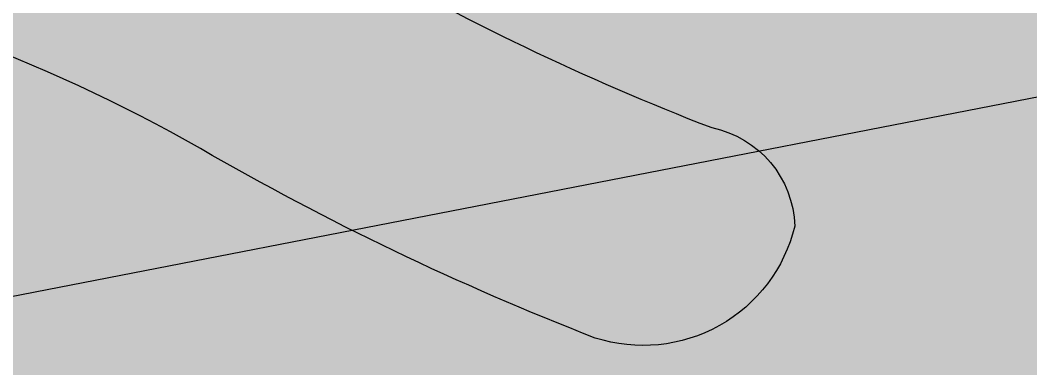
# Model space of a CAD drawing. Header units: millimetres. Extents: x 0 to 627661, y -95767 to 300888.
# Drawn here: x 508976.838 to 508980.735, y 26016.43 to 26017.774 of the extents above; entities that cross this region are included whole.
import ezdxf
from ezdxf.enums import TextEntityAlignment as Align

# ---------------------------------------------------------------- set-up
doc = ezdxf.new("R2018")
doc.units = ezdxf.units.MM
for name, color, linetype, lineweight in [('АР_Маркер экспликации', 239, 'Continuous', 13), ('АР_Номер помещения', 250, 'Continuous', 9), ('АР_Размеры', 175, 'Continuous', 9), ('АР_Сущ Несущая стена', 250, 'Continuous', 50)]:
    doc.layers.add(name, color=color, linetype=linetype, lineweight=lineweight)
doc.layers.add('АР_Названия помещений', color=124, linetype='Continuous', lineweight=5, plot=False)
doc.layers.add('АР_Помещения_площадь', color=19, linetype='Continuous', lineweight=9, plot=False)
doc.styles.add('ISOCPEUR', font='', dxfattribs={"height": 250})
doc.styles.get("Standard").update_dxf_attribs({"font": 'GOST.TTF'})
doc.styles.get('ISOCPEUR').set_extended_font_data('ISOCPEUR', italic=True)

# ---------------------------------------------------------------- blocks, each defined once
blk = doc.blocks.new('*U236')
at = {"color": 7, "style": 'ISOCPEUR', "width": 0.7, "flags": 1}
blk.add_attdef('КАТЕГОРИЯ', (-499.1655, -2092.1864), '', height=250, dxfattribs=at)
at = {"layer": 'АР_Номер помещения', "color": 7, "style": 'ISOCPEUR', "width": 0.7}
blk.add_attdef('НОМЕР_ПОМЕЩЕНИЯ', text='', height=300, dxfattribs=at).set_placement((-13874.5004, 6637.5515), align=Align.MIDDLE_CENTER)
at = {"layer": 'АР_Помещения_площадь', "color": 7, "lineweight": 30, "width": 0.7, "flags": 104}
blk.add_attdef('ИМЯ_ПОМЕЩЕНИЯ', text='', height=100, dxfattribs=at).set_placement((157.6277, 1217.1414), align=Align.MIDDLE_CENTER)
at = {"layer": 'АР_Помещения_площадь', "color": 7, "style": 'ISOCPEUR', "width": 0.7}
blk.add_attdef('ПЛОЩАДЬ_ПОМЕЩЕНИЯ', text='', height=200, dxfattribs=at).set_placement((-12654.5821, 407.6716), align=Align.MIDDLE_RIGHT)
blk = doc.blocks.new('*U234')
at = {"color": 7, "style": 'ISOCPEUR', "width": 0.7, "flags": 1}
blk.add_attdef('КАТЕГОРИЯ', (-499.1655, -2092.1864), '', height=250, dxfattribs=at)
at = {"layer": 'АР_Номер помещения', "color": 7, "style": 'ISOCPEUR', "width": 0.7}
blk.add_attdef('НОМЕР_ПОМЕЩЕНИЯ', text='', height=300, dxfattribs=at).set_placement((-17424.9012, 1870.773), align=Align.MIDDLE_CENTER)
at = {"layer": 'АР_Помещения_площадь', "color": 7, "lineweight": 30, "width": 0.7, "flags": 104}
blk.add_attdef('ИМЯ_ПОМЕЩЕНИЯ', text='', height=100, dxfattribs=at).set_placement((157.6277, 1217.1414), align=Align.MIDDLE_CENTER)
at = {"layer": 'АР_Помещения_площадь', "color": 7, "style": 'ISOCPEUR', "width": 0.7}
blk.add_attdef('ПЛОЩАДЬ_ПОМЕЩЕНИЯ', text='', height=200, dxfattribs=at).set_placement((-12452.8113, 399.3563), align=Align.MIDDLE_RIGHT)

msp = doc.modelspace()

# ---------------------------------------------------------------- linework, layer by layer
at = {"layer": 'АР_Размеры', "color": 5, "lineweight": 9, "ltscale": 150}
msp.add_line((511028.858, 26416.8708), (508967.6614, 26014.9216), dxfattribs=at)
msp.add_line((511028.858, 26416.8708), (508967.6614, 26014.9216), dxfattribs=at)
msp.add_line((511028.858, 26416.8708), (508967.6614, 26014.9216), dxfattribs=at)
msp.add_line((511028.858, 26416.8708), (508967.6614, 26014.9216), dxfattribs=at)
msp.add_line((511028.858, 26416.8708), (508967.6614, 26014.9216), dxfattribs=at)
msp.add_line((511028.858, 26416.8708), (508967.6614, 26014.9216), dxfattribs=at)
msp.add_line((511028.858, 26416.8708), (508967.6614, 26014.9216), dxfattribs=at)
msp.add_line((511028.858, 26416.8708), (508967.6614, 26014.9216), dxfattribs=at)
msp.add_line((511028.858, 26416.8708), (508967.6614, 26014.9216), dxfattribs=at)
msp.add_line((511028.858, 26416.8708), (508967.6614, 26014.9216), dxfattribs=at)
msp.add_line((511028.858, 26416.8708), (508967.6614, 26014.9216), dxfattribs=at)
msp.add_line((511028.858, 26416.8708), (508967.6614, 26014.9216), dxfattribs=at)
msp.add_line((511028.858, 26416.8708), (508967.6614, 26014.9216), dxfattribs=at)
msp.add_line((511028.858, 26416.8708), (508967.6614, 26014.9216), dxfattribs=at)
msp.add_line((511028.858, 26416.8708), (508967.6614, 26014.9216), dxfattribs=at)
msp.add_line((511028.858, 26416.8708), (508967.6614, 26014.9216), dxfattribs=at)
msp.add_line((511028.858, 26416.8708), (508967.6614, 26014.9216), dxfattribs=at)
msp.add_line((511028.858, 26416.8708), (508967.6614, 26014.9216), dxfattribs=at)
msp.add_line((511028.858, 26416.8708), (508967.6614, 26014.9216), dxfattribs=at)
msp.add_line((511028.858, 26416.8708), (508967.6614, 26014.9216), dxfattribs=at)
msp.add_line((511028.858, 26416.8708), (508967.6614, 26014.9216), dxfattribs=at)
msp.add_line((511028.858, 26416.8708), (508967.6614, 26014.9216), dxfattribs=at)
msp.add_line((511028.858, 26416.8708), (508967.6614, 26014.9216), dxfattribs=at)
msp.add_line((511028.858, 26416.8708), (508967.6614, 26014.9216), dxfattribs=at)
msp.add_line((511028.858, 26416.8708), (508967.6614, 26014.9216), dxfattribs=at)
msp.add_line((511028.858, 26416.8708), (508967.6614, 26014.9216), dxfattribs=at)
msp.add_line((511028.858, 26416.8708), (508967.6614, 26014.9216), dxfattribs=at)
msp.add_line((511028.858, 26416.8708), (508967.6614, 26014.9216), dxfattribs=at)
msp.add_line((511028.858, 26416.8708), (508967.6614, 26014.9216), dxfattribs=at)
msp.add_line((511028.858, 26416.8708), (508967.6614, 26014.9216), dxfattribs=at)
msp.add_line((511028.858, 26416.8708), (508967.6614, 26014.9216), dxfattribs=at)
msp.add_line((511028.858, 26416.8708), (508967.6614, 26014.9216), dxfattribs=at)
msp.add_line((511028.858, 26416.8708), (508967.6614, 26014.9216), dxfattribs=at)
msp.add_line((511028.858, 26416.8708), (508967.6614, 26014.9216), dxfattribs=at)
msp.add_line((511028.858, 26416.8708), (508967.6614, 26014.9216), dxfattribs=at)
msp.add_line((511028.858, 26416.8708), (508967.6614, 26014.9216), dxfattribs=at)
msp.add_line((511028.858, 26416.8708), (508967.6614, 26014.9216), dxfattribs=at)
msp.add_line((511028.858, 26416.8708), (508967.6614, 26014.9216), dxfattribs=at)
msp.add_line((511028.858, 26416.8708), (508967.6614, 26014.9216), dxfattribs=at)
msp.add_line((511028.858, 26416.8708), (508967.6614, 26014.9216), dxfattribs=at)
msp.add_line((511028.858, 26416.8708), (508967.6614, 26014.9216), dxfattribs=at)
msp.add_line((511028.858, 26416.8708), (508967.6614, 26014.9216), dxfattribs=at)
msp.add_line((511028.858, 26416.8708), (508967.6614, 26014.9216), dxfattribs=at)
msp.add_line((511028.858, 26416.8708), (508967.6614, 26014.9216), dxfattribs=at)
msp.add_line((511028.858, 26416.8708), (508967.6614, 26014.9216), dxfattribs=at)
msp.add_line((511028.858, 26416.8708), (508967.6614, 26014.9216), dxfattribs=at)
msp.add_line((511028.858, 26416.8708), (508967.6614, 26014.9216), dxfattribs=at)
msp.add_line((511028.858, 26416.8708), (508967.6614, 26014.9216), dxfattribs=at)
msp.add_line((511028.858, 26416.8708), (508967.6614, 26014.9216), dxfattribs=at)
msp.add_line((511028.858, 26416.8708), (508967.6614, 26014.9216), dxfattribs=at)
msp.add_line((511028.858, 26416.8708), (508967.6614, 26014.9216), dxfattribs=at)
msp.add_line((511028.858, 26416.8708), (508967.6614, 26014.9216), dxfattribs=at)
msp.add_line((511028.858, 26416.8708), (508967.6614, 26014.9216), dxfattribs=at)
msp.add_line((511028.858, 26416.8708), (508967.6614, 26014.9216), dxfattribs=at)
msp.add_line((511028.858, 26416.8708), (508967.6614, 26014.9216), dxfattribs=at)
msp.add_line((511028.858, 26416.8708), (508967.6614, 26014.9216), dxfattribs=at)
msp.add_line((511028.858, 26416.8708), (508967.6614, 26014.9216), dxfattribs=at)
msp.add_line((511028.858, 26416.8708), (508967.6614, 26014.9216), dxfattribs=at)
msp.add_line((511028.858, 26416.8708), (508967.6614, 26014.9216), dxfattribs=at)
msp.add_line((511028.858, 26416.8708), (508967.6614, 26014.9216), dxfattribs=at)
msp.add_line((511028.858, 26416.8708), (508967.6614, 26014.9216), dxfattribs=at)
msp.add_line((511028.858, 26416.8708), (508967.6614, 26014.9216), dxfattribs=at)
msp.add_line((511028.858, 26416.8708), (508967.6614, 26014.9216), dxfattribs=at)
msp.add_line((511028.858, 26416.8708), (508967.6614, 26014.9216), dxfattribs=at)
msp.add_line((511028.858, 26416.8708), (508967.6614, 26014.9216), dxfattribs=at)
msp.add_line((511028.858, 26416.8708), (508967.6614, 26014.9216), dxfattribs=at)
msp.add_line((511028.858, 26416.8708), (508967.6614, 26014.9216), dxfattribs=at)
msp.add_line((511028.858, 26416.8708), (508967.6614, 26014.9216), dxfattribs=at)
msp.add_line((511028.858, 26416.8708), (508967.6614, 26014.9216), dxfattribs=at)
msp.add_line((511028.858, 26416.8708), (508967.6614, 26014.9216), dxfattribs=at)
msp.add_line((511028.858, 26416.8708), (508967.6614, 26014.9216), dxfattribs=at)
msp.add_line((511028.858, 26416.8708), (508967.6614, 26014.9216), dxfattribs=at)
msp.add_line((511028.858, 26416.8708), (508967.6614, 26014.9216), dxfattribs=at)
msp.add_line((511028.858, 26416.8708), (508967.6614, 26014.9216), dxfattribs=at)
msp.add_line((511028.858, 26416.8708), (508967.6614, 26014.9216), dxfattribs=at)
msp.add_line((511028.858, 26416.8708), (508967.6614, 26014.9216), dxfattribs=at)
msp.add_line((511028.858, 26416.8708), (508967.6614, 26014.9216), dxfattribs=at)
msp.add_line((511028.858, 26416.8708), (508967.6614, 26014.9216), dxfattribs=at)
at = {"layer": 'АР_Размеры', "color": 5, "lineweight": 9, "ltscale": 100, "transparency": 33554687}
msp.add_lwpolyline([(508976.7203, 26026.4234, 0.710164), (508977.5158, 26026.2947, -0.228752), (508977.8166, 26026.5117), (508978.897, 26026.7032, -0.4144), (508979.109, 26026.555), (508980.3643, 26019.4721, -0.430028), (508980.1205, 26019.1014), (508979.4003, 26018.9737, -0.109814), (508979.2684, 26018.9794), (508977.0786, 26019.458, 0.800036), (508976.8027, 26018.9312, 0.079083), (508979.5074, 26017.3583, -0.348803), (508979.8278, 26016.9771, -0.436125), (508979.0578, 26016.5451, -0.038423), (508977.5337, 26017.2776, 0.086853), (508975.5582, 26017.9915, 0.346763)], format="xyb", dxfattribs=at)
msp.add_lwpolyline([(508976.7203, 26026.4234, 0.710164), (508977.5158, 26026.2947, -0.228752), (508977.8166, 26026.5117), (508978.897, 26026.7032, -0.4144), (508979.109, 26026.555), (508980.3643, 26019.4721, -0.430028), (508980.1205, 26019.1014), (508979.4003, 26018.9737, -0.109814), (508979.2684, 26018.9794), (508977.0786, 26019.458, 0.800036), (508976.8027, 26018.9312, 0.079083), (508979.5074, 26017.3583, -0.348803), (508979.8278, 26016.9771, -0.436125), (508979.0578, 26016.5451, -0.038423), (508977.5337, 26017.2776, 0.086853), (508975.5582, 26017.9915, 0.346763)], format="xyb", dxfattribs=at)
msp.add_lwpolyline([(508976.7203, 26026.4234, 0.710164), (508977.5158, 26026.2947, -0.228752), (508977.8166, 26026.5117), (508978.897, 26026.7032, -0.4144), (508979.109, 26026.555), (508980.3643, 26019.4721, -0.430028), (508980.1205, 26019.1014), (508979.4003, 26018.9737, -0.109814), (508979.2684, 26018.9794), (508977.0786, 26019.458, 0.800036), (508976.8027, 26018.9312, 0.079083), (508979.5074, 26017.3583, -0.348803), (508979.8278, 26016.9771, -0.436125), (508979.0578, 26016.5451, -0.038423), (508977.5337, 26017.2776, 0.086853), (508975.5582, 26017.9915, 0.346763)], format="xyb", dxfattribs=at)
msp.add_lwpolyline([(508976.7203, 26026.4234, 0.710164), (508977.5158, 26026.2947, -0.228752), (508977.8166, 26026.5117), (508978.897, 26026.7032, -0.4144), (508979.109, 26026.555), (508980.3643, 26019.4721, -0.430028), (508980.1205, 26019.1014), (508979.4003, 26018.9737, -0.109814), (508979.2684, 26018.9794), (508977.0786, 26019.458, 0.800036), (508976.8027, 26018.9312, 0.079083), (508979.5074, 26017.3583, -0.348803), (508979.8278, 26016.9771, -0.436125), (508979.0578, 26016.5451, -0.038423), (508977.5337, 26017.2776, 0.086853), (508975.5582, 26017.9915, 0.346763)], format="xyb", dxfattribs=at)
msp.add_lwpolyline([(508976.7203, 26026.4234, 0.710164), (508977.5158, 26026.2947, -0.228752), (508977.8166, 26026.5117), (508978.897, 26026.7032, -0.4144), (508979.109, 26026.555), (508980.3643, 26019.4721, -0.430028), (508980.1205, 26019.1014), (508979.4003, 26018.9737, -0.109814), (508979.2684, 26018.9794), (508977.0786, 26019.458, 0.800036), (508976.8027, 26018.9312, 0.079083), (508979.5074, 26017.3583, -0.348803), (508979.8278, 26016.9771, -0.436125), (508979.0578, 26016.5451, -0.038423), (508977.5337, 26017.2776, 0.086853), (508975.5582, 26017.9915, 0.346763)], format="xyb", dxfattribs=at)
msp.add_lwpolyline([(508976.7203, 26026.4234, 0.710164), (508977.5158, 26026.2947, -0.228752), (508977.8166, 26026.5117), (508978.897, 26026.7032, -0.4144), (508979.109, 26026.555), (508980.3643, 26019.4721, -0.430028), (508980.1205, 26019.1014), (508979.4003, 26018.9737, -0.109814), (508979.2684, 26018.9794), (508977.0786, 26019.458, 0.800036), (508976.8027, 26018.9312, 0.079083), (508979.5074, 26017.3583, -0.348803), (508979.8278, 26016.9771, -0.436125), (508979.0578, 26016.5451, -0.038423), (508977.5337, 26017.2776, 0.086853), (508975.5582, 26017.9915, 0.346763)], format="xyb", dxfattribs=at)
msp.add_lwpolyline([(508976.7203, 26026.4234, 0.710164), (508977.5158, 26026.2947, -0.228752), (508977.8166, 26026.5117), (508978.897, 26026.7032, -0.4144), (508979.109, 26026.555), (508980.3643, 26019.4721, -0.430028), (508980.1205, 26019.1014), (508979.4003, 26018.9737, -0.109814), (508979.2684, 26018.9794), (508977.0786, 26019.458, 0.800036), (508976.8027, 26018.9312, 0.079083), (508979.5074, 26017.3583, -0.348803), (508979.8278, 26016.9771, -0.436125), (508979.0578, 26016.5451, -0.038423), (508977.5337, 26017.2776, 0.086853), (508975.5582, 26017.9915, 0.346763)], format="xyb", dxfattribs=at)
msp.add_lwpolyline([(508976.7203, 26026.4234, 0.710164), (508977.5158, 26026.2947, -0.228752), (508977.8166, 26026.5117), (508978.897, 26026.7032, -0.4144), (508979.109, 26026.555), (508980.3643, 26019.4721, -0.430028), (508980.1205, 26019.1014), (508979.4003, 26018.9737, -0.109814), (508979.2684, 26018.9794), (508977.0786, 26019.458, 0.800036), (508976.8027, 26018.9312, 0.079083), (508979.5074, 26017.3583, -0.348803), (508979.8278, 26016.9771, -0.436125), (508979.0578, 26016.5451, -0.038423), (508977.5337, 26017.2776, 0.086853), (508975.5582, 26017.9915, 0.346763)], format="xyb", dxfattribs=at)
msp.add_lwpolyline([(508976.7203, 26026.4234, 0.710164), (508977.5158, 26026.2947, -0.228752), (508977.8166, 26026.5117), (508978.897, 26026.7032, -0.4144), (508979.109, 26026.555), (508980.3643, 26019.4721, -0.430028), (508980.1205, 26019.1014), (508979.4003, 26018.9737, -0.109814), (508979.2684, 26018.9794), (508977.0786, 26019.458, 0.800036), (508976.8027, 26018.9312, 0.079083), (508979.5074, 26017.3583, -0.348803), (508979.8278, 26016.9771, -0.436125), (508979.0578, 26016.5451, -0.038423), (508977.5337, 26017.2776, 0.086853), (508975.5582, 26017.9915, 0.346763)], format="xyb", dxfattribs=at)
msp.add_lwpolyline([(508976.7203, 26026.4234, 0.710164), (508977.5158, 26026.2947, -0.228752), (508977.8166, 26026.5117), (508978.897, 26026.7032, -0.4144), (508979.109, 26026.555), (508980.3643, 26019.4721, -0.430028), (508980.1205, 26019.1014), (508979.4003, 26018.9737, -0.109814), (508979.2684, 26018.9794), (508977.0786, 26019.458, 0.800036), (508976.8027, 26018.9312, 0.079083), (508979.5074, 26017.3583, -0.348803), (508979.8278, 26016.9771, -0.436125), (508979.0578, 26016.5451, -0.038423), (508977.5337, 26017.2776, 0.086853), (508975.5582, 26017.9915, 0.346763)], format="xyb", dxfattribs=at)
msp.add_lwpolyline([(508976.7203, 26026.4234, 0.710164), (508977.5158, 26026.2947, -0.228752), (508977.8166, 26026.5117), (508978.897, 26026.7032, -0.4144), (508979.109, 26026.555), (508980.3643, 26019.4721, -0.430028), (508980.1205, 26019.1014), (508979.4003, 26018.9737, -0.109814), (508979.2684, 26018.9794), (508977.0786, 26019.458, 0.800036), (508976.8027, 26018.9312, 0.079083), (508979.5074, 26017.3583, -0.348803), (508979.8278, 26016.9771, -0.436125), (508979.0578, 26016.5451, -0.038423), (508977.5337, 26017.2776, 0.086853), (508975.5582, 26017.9915, 0.346763)], format="xyb", dxfattribs=at)
msp.add_lwpolyline([(508976.7203, 26026.4234, 0.710164), (508977.5158, 26026.2947, -0.228752), (508977.8166, 26026.5117), (508978.897, 26026.7032, -0.4144), (508979.109, 26026.555), (508980.3643, 26019.4721, -0.430028), (508980.1205, 26019.1014), (508979.4003, 26018.9737, -0.109814), (508979.2684, 26018.9794), (508977.0786, 26019.458, 0.800036), (508976.8027, 26018.9312, 0.079083), (508979.5074, 26017.3583, -0.348803), (508979.8278, 26016.9771, -0.436125), (508979.0578, 26016.5451, -0.038423), (508977.5337, 26017.2776, 0.086853), (508975.5582, 26017.9915, 0.346763)], format="xyb", dxfattribs=at)
msp.add_lwpolyline([(508976.7203, 26026.4234, 0.710164), (508977.5158, 26026.2947, -0.228752), (508977.8166, 26026.5117), (508978.897, 26026.7032, -0.4144), (508979.109, 26026.555), (508980.3643, 26019.4721, -0.430028), (508980.1205, 26019.1014), (508979.4003, 26018.9737, -0.109814), (508979.2684, 26018.9794), (508977.0786, 26019.458, 0.800036), (508976.8027, 26018.9312, 0.079083), (508979.5074, 26017.3583, -0.348803), (508979.8278, 26016.9771, -0.436125), (508979.0578, 26016.5451, -0.038423), (508977.5337, 26017.2776, 0.086853), (508975.5582, 26017.9915, 0.346763)], format="xyb", dxfattribs=at)
msp.add_lwpolyline([(508976.7203, 26026.4234, 0.710164), (508977.5158, 26026.2947, -0.228752), (508977.8166, 26026.5117), (508978.897, 26026.7032, -0.4144), (508979.109, 26026.555), (508980.3643, 26019.4721, -0.430028), (508980.1205, 26019.1014), (508979.4003, 26018.9737, -0.109814), (508979.2684, 26018.9794), (508977.0786, 26019.458, 0.800036), (508976.8027, 26018.9312, 0.079083), (508979.5074, 26017.3583, -0.348803), (508979.8278, 26016.9771, -0.436125), (508979.0578, 26016.5451, -0.038423), (508977.5337, 26017.2776, 0.086853), (508975.5582, 26017.9915, 0.346763)], format="xyb", dxfattribs=at)
msp.add_lwpolyline([(508976.7203, 26026.4234, 0.710164), (508977.5158, 26026.2947, -0.228752), (508977.8166, 26026.5117), (508978.897, 26026.7032, -0.4144), (508979.109, 26026.555), (508980.3643, 26019.4721, -0.430028), (508980.1205, 26019.1014), (508979.4003, 26018.9737, -0.109814), (508979.2684, 26018.9794), (508977.0786, 26019.458, 0.800036), (508976.8027, 26018.9312, 0.079083), (508979.5074, 26017.3583, -0.348803), (508979.8278, 26016.9771, -0.436125), (508979.0578, 26016.5451, -0.038423), (508977.5337, 26017.2776, 0.086853), (508975.5582, 26017.9915, 0.346763)], format="xyb", dxfattribs=at)
msp.add_lwpolyline([(508976.7203, 26026.4234, 0.710164), (508977.5158, 26026.2947, -0.228752), (508977.8166, 26026.5117), (508978.897, 26026.7032, -0.4144), (508979.109, 26026.555), (508980.3643, 26019.4721, -0.430028), (508980.1205, 26019.1014), (508979.4003, 26018.9737, -0.109814), (508979.2684, 26018.9794), (508977.0786, 26019.458, 0.800036), (508976.8027, 26018.9312, 0.079083), (508979.5074, 26017.3583, -0.348803), (508979.8278, 26016.9771, -0.436125), (508979.0578, 26016.5451, -0.038423), (508977.5337, 26017.2776, 0.086853), (508975.5582, 26017.9915, 0.346763)], format="xyb", dxfattribs=at)
msp.add_lwpolyline([(508976.7203, 26026.4234, 0.710164), (508977.5158, 26026.2947, -0.228752), (508977.8166, 26026.5117), (508978.897, 26026.7032, -0.4144), (508979.109, 26026.555), (508980.3643, 26019.4721, -0.430028), (508980.1205, 26019.1014), (508979.4003, 26018.9737, -0.109814), (508979.2684, 26018.9794), (508977.0786, 26019.458, 0.800036), (508976.8027, 26018.9312, 0.079083), (508979.5074, 26017.3583, -0.348803), (508979.8278, 26016.9771, -0.436125), (508979.0578, 26016.5451, -0.038423), (508977.5337, 26017.2776, 0.086853), (508975.5582, 26017.9915, 0.346763)], format="xyb", dxfattribs=at)
msp.add_lwpolyline([(508976.7203, 26026.4234, 0.710164), (508977.5158, 26026.2947, -0.228752), (508977.8166, 26026.5117), (508978.897, 26026.7032, -0.4144), (508979.109, 26026.555), (508980.3643, 26019.4721, -0.430028), (508980.1205, 26019.1014), (508979.4003, 26018.9737, -0.109814), (508979.2684, 26018.9794), (508977.0786, 26019.458, 0.800036), (508976.8027, 26018.9312, 0.079083), (508979.5074, 26017.3583, -0.348803), (508979.8278, 26016.9771, -0.436125), (508979.0578, 26016.5451, -0.038423), (508977.5337, 26017.2776, 0.086853), (508975.5582, 26017.9915, 0.346763)], format="xyb", dxfattribs=at)
msp.add_lwpolyline([(508976.7203, 26026.4234, 0.710164), (508977.5158, 26026.2947, -0.228752), (508977.8166, 26026.5117), (508978.897, 26026.7032, -0.4144), (508979.109, 26026.555), (508980.3643, 26019.4721, -0.430028), (508980.1205, 26019.1014), (508979.4003, 26018.9737, -0.109814), (508979.2684, 26018.9794), (508977.0786, 26019.458, 0.800036), (508976.8027, 26018.9312, 0.079083), (508979.5074, 26017.3583, -0.348803), (508979.8278, 26016.9771, -0.436125), (508979.0578, 26016.5451, -0.038423), (508977.5337, 26017.2776, 0.086853), (508975.5582, 26017.9915, 0.346763)], format="xyb", dxfattribs=at)
msp.add_lwpolyline([(508976.7203, 26026.4234, 0.710164), (508977.5158, 26026.2947, -0.228752), (508977.8166, 26026.5117), (508978.897, 26026.7032, -0.4144), (508979.109, 26026.555), (508980.3643, 26019.4721, -0.430028), (508980.1205, 26019.1014), (508979.4003, 26018.9737, -0.109814), (508979.2684, 26018.9794), (508977.0786, 26019.458, 0.800036), (508976.8027, 26018.9312, 0.079083), (508979.5074, 26017.3583, -0.348803), (508979.8278, 26016.9771, -0.436125), (508979.0578, 26016.5451, -0.038423), (508977.5337, 26017.2776, 0.086853), (508975.5582, 26017.9915, 0.346763)], format="xyb", dxfattribs=at)
msp.add_lwpolyline([(508976.7203, 26026.4234, 0.710164), (508977.5158, 26026.2947, -0.228752), (508977.8166, 26026.5117), (508978.897, 26026.7032, -0.4144), (508979.109, 26026.555), (508980.3643, 26019.4721, -0.430028), (508980.1205, 26019.1014), (508979.4003, 26018.9737, -0.109814), (508979.2684, 26018.9794), (508977.0786, 26019.458, 0.800036), (508976.8027, 26018.9312, 0.079083), (508979.5074, 26017.3583, -0.348803), (508979.8278, 26016.9771, -0.436125), (508979.0578, 26016.5451, -0.038423), (508977.5337, 26017.2776, 0.086853), (508975.5582, 26017.9915, 0.346763)], format="xyb", dxfattribs=at)
msp.add_lwpolyline([(508976.7203, 26026.4234, 0.710164), (508977.5158, 26026.2947, -0.228752), (508977.8166, 26026.5117), (508978.897, 26026.7032, -0.4144), (508979.109, 26026.555), (508980.3643, 26019.4721, -0.430028), (508980.1205, 26019.1014), (508979.4003, 26018.9737, -0.109814), (508979.2684, 26018.9794), (508977.0786, 26019.458, 0.800036), (508976.8027, 26018.9312, 0.079083), (508979.5074, 26017.3583, -0.348803), (508979.8278, 26016.9771, -0.436125), (508979.0578, 26016.5451, -0.038423), (508977.5337, 26017.2776, 0.086853), (508975.5582, 26017.9915, 0.346763)], format="xyb", dxfattribs=at)
msp.add_lwpolyline([(508976.7203, 26026.4234, 0.710164), (508977.5158, 26026.2947, -0.228752), (508977.8166, 26026.5117), (508978.897, 26026.7032, -0.4144), (508979.109, 26026.555), (508980.3643, 26019.4721, -0.430028), (508980.1205, 26019.1014), (508979.4003, 26018.9737, -0.109814), (508979.2684, 26018.9794), (508977.0786, 26019.458, 0.800036), (508976.8027, 26018.9312, 0.079083), (508979.5074, 26017.3583, -0.348803), (508979.8278, 26016.9771, -0.436125), (508979.0578, 26016.5451, -0.038423), (508977.5337, 26017.2776, 0.086853), (508975.5582, 26017.9915, 0.346763)], format="xyb", dxfattribs=at)
msp.add_lwpolyline([(508976.7203, 26026.4234, 0.710164), (508977.5158, 26026.2947, -0.228752), (508977.8166, 26026.5117), (508978.897, 26026.7032, -0.4144), (508979.109, 26026.555), (508980.3643, 26019.4721, -0.430028), (508980.1205, 26019.1014), (508979.4003, 26018.9737, -0.109814), (508979.2684, 26018.9794), (508977.0786, 26019.458, 0.800036), (508976.8027, 26018.9312, 0.079083), (508979.5074, 26017.3583, -0.348803), (508979.8278, 26016.9771, -0.436125), (508979.0578, 26016.5451, -0.038423), (508977.5337, 26017.2776, 0.086853), (508975.5582, 26017.9915, 0.346763)], format="xyb", dxfattribs=at)
msp.add_lwpolyline([(508976.7203, 26026.4234, 0.710164), (508977.5158, 26026.2947, -0.228752), (508977.8166, 26026.5117), (508978.897, 26026.7032, -0.4144), (508979.109, 26026.555), (508980.3643, 26019.4721, -0.430028), (508980.1205, 26019.1014), (508979.4003, 26018.9737, -0.109814), (508979.2684, 26018.9794), (508977.0786, 26019.458, 0.800036), (508976.8027, 26018.9312, 0.079083), (508979.5074, 26017.3583, -0.348803), (508979.8278, 26016.9771, -0.436125), (508979.0578, 26016.5451, -0.038423), (508977.5337, 26017.2776, 0.086853), (508975.5582, 26017.9915, 0.346763)], format="xyb", dxfattribs=at)
msp.add_lwpolyline([(508976.7203, 26026.4234, 0.710164), (508977.5158, 26026.2947, -0.228752), (508977.8166, 26026.5117), (508978.897, 26026.7032, -0.4144), (508979.109, 26026.555), (508980.3643, 26019.4721, -0.430028), (508980.1205, 26019.1014), (508979.4003, 26018.9737, -0.109814), (508979.2684, 26018.9794), (508977.0786, 26019.458, 0.800036), (508976.8027, 26018.9312, 0.079083), (508979.5074, 26017.3583, -0.348803), (508979.8278, 26016.9771, -0.436125), (508979.0578, 26016.5451, -0.038423), (508977.5337, 26017.2776, 0.086853), (508975.5582, 26017.9915, 0.346763)], format="xyb", dxfattribs=at)
msp.add_lwpolyline([(508976.7203, 26026.4234, 0.710164), (508977.5158, 26026.2947, -0.228752), (508977.8166, 26026.5117), (508978.897, 26026.7032, -0.4144), (508979.109, 26026.555), (508980.3643, 26019.4721, -0.430028), (508980.1205, 26019.1014), (508979.4003, 26018.9737, -0.109814), (508979.2684, 26018.9794), (508977.0786, 26019.458, 0.800036), (508976.8027, 26018.9312, 0.079083), (508979.5074, 26017.3583, -0.348803), (508979.8278, 26016.9771, -0.436125), (508979.0578, 26016.5451, -0.038423), (508977.5337, 26017.2776, 0.086853), (508975.5582, 26017.9915, 0.346763)], format="xyb", dxfattribs=at)
msp.add_lwpolyline([(508976.7203, 26026.4234, 0.710164), (508977.5158, 26026.2947, -0.228752), (508977.8166, 26026.5117), (508978.897, 26026.7032, -0.4144), (508979.109, 26026.555), (508980.3643, 26019.4721, -0.430028), (508980.1205, 26019.1014), (508979.4003, 26018.9737, -0.109814), (508979.2684, 26018.9794), (508977.0786, 26019.458, 0.800036), (508976.8027, 26018.9312, 0.079083), (508979.5074, 26017.3583, -0.348803), (508979.8278, 26016.9771, -0.436125), (508979.0578, 26016.5451, -0.038423), (508977.5337, 26017.2776, 0.086853), (508975.5582, 26017.9915, 0.346763)], format="xyb", dxfattribs=at)
msp.add_lwpolyline([(508976.7203, 26026.4234, 0.710164), (508977.5158, 26026.2947, -0.228752), (508977.8166, 26026.5117), (508978.897, 26026.7032, -0.4144), (508979.109, 26026.555), (508980.3643, 26019.4721, -0.430028), (508980.1205, 26019.1014), (508979.4003, 26018.9737, -0.109814), (508979.2684, 26018.9794), (508977.0786, 26019.458, 0.800036), (508976.8027, 26018.9312, 0.079083), (508979.5074, 26017.3583, -0.348803), (508979.8278, 26016.9771, -0.436125), (508979.0578, 26016.5451, -0.038423), (508977.5337, 26017.2776, 0.086853), (508975.5582, 26017.9915, 0.346763)], format="xyb", dxfattribs=at)
msp.add_lwpolyline([(508976.7203, 26026.4234, 0.710164), (508977.5158, 26026.2947, -0.228752), (508977.8166, 26026.5117), (508978.897, 26026.7032, -0.4144), (508979.109, 26026.555), (508980.3643, 26019.4721, -0.430028), (508980.1205, 26019.1014), (508979.4003, 26018.9737, -0.109814), (508979.2684, 26018.9794), (508977.0786, 26019.458, 0.800036), (508976.8027, 26018.9312, 0.079083), (508979.5074, 26017.3583, -0.348803), (508979.8278, 26016.9771, -0.436125), (508979.0578, 26016.5451, -0.038423), (508977.5337, 26017.2776, 0.086853), (508975.5582, 26017.9915, 0.346763)], format="xyb", dxfattribs=at)
msp.add_lwpolyline([(508976.7203, 26026.4234, 0.710164), (508977.5158, 26026.2947, -0.228752), (508977.8166, 26026.5117), (508978.897, 26026.7032, -0.4144), (508979.109, 26026.555), (508980.3643, 26019.4721, -0.430028), (508980.1205, 26019.1014), (508979.4003, 26018.9737, -0.109814), (508979.2684, 26018.9794), (508977.0786, 26019.458, 0.800036), (508976.8027, 26018.9312, 0.079083), (508979.5074, 26017.3583, -0.348803), (508979.8278, 26016.9771, -0.436125), (508979.0578, 26016.5451, -0.038423), (508977.5337, 26017.2776, 0.086853), (508975.5582, 26017.9915, 0.346763)], format="xyb", dxfattribs=at)
msp.add_lwpolyline([(508976.7203, 26026.4234, 0.710164), (508977.5158, 26026.2947, -0.228752), (508977.8166, 26026.5117), (508978.897, 26026.7032, -0.4144), (508979.109, 26026.555), (508980.3643, 26019.4721, -0.430028), (508980.1205, 26019.1014), (508979.4003, 26018.9737, -0.109814), (508979.2684, 26018.9794), (508977.0786, 26019.458, 0.800036), (508976.8027, 26018.9312, 0.079083), (508979.5074, 26017.3583, -0.348803), (508979.8278, 26016.9771, -0.436125), (508979.0578, 26016.5451, -0.038423), (508977.5337, 26017.2776, 0.086853), (508975.5582, 26017.9915, 0.346763)], format="xyb", dxfattribs=at)
msp.add_lwpolyline([(508976.7203, 26026.4234, 0.710164), (508977.5158, 26026.2947, -0.228752), (508977.8166, 26026.5117), (508978.897, 26026.7032, -0.4144), (508979.109, 26026.555), (508980.3643, 26019.4721, -0.430028), (508980.1205, 26019.1014), (508979.4003, 26018.9737, -0.109814), (508979.2684, 26018.9794), (508977.0786, 26019.458, 0.800036), (508976.8027, 26018.9312, 0.079083), (508979.5074, 26017.3583, -0.348803), (508979.8278, 26016.9771, -0.436125), (508979.0578, 26016.5451, -0.038423), (508977.5337, 26017.2776, 0.086853), (508975.5582, 26017.9915, 0.346763)], format="xyb", dxfattribs=at)
msp.add_lwpolyline([(508976.7203, 26026.4234, 0.710164), (508977.5158, 26026.2947, -0.228752), (508977.8166, 26026.5117), (508978.897, 26026.7032, -0.4144), (508979.109, 26026.555), (508980.3643, 26019.4721, -0.430028), (508980.1205, 26019.1014), (508979.4003, 26018.9737, -0.109814), (508979.2684, 26018.9794), (508977.0786, 26019.458, 0.800036), (508976.8027, 26018.9312, 0.079083), (508979.5074, 26017.3583, -0.348803), (508979.8278, 26016.9771, -0.436125), (508979.0578, 26016.5451, -0.038423), (508977.5337, 26017.2776, 0.086853), (508975.5582, 26017.9915, 0.346763)], format="xyb", dxfattribs=at)
msp.add_lwpolyline([(508976.7203, 26026.4234, 0.710164), (508977.5158, 26026.2947, -0.228752), (508977.8166, 26026.5117), (508978.897, 26026.7032, -0.4144), (508979.109, 26026.555), (508980.3643, 26019.4721, -0.430028), (508980.1205, 26019.1014), (508979.4003, 26018.9737, -0.109814), (508979.2684, 26018.9794), (508977.0786, 26019.458, 0.800036), (508976.8027, 26018.9312, 0.079083), (508979.5074, 26017.3583, -0.348803), (508979.8278, 26016.9771, -0.436125), (508979.0578, 26016.5451, -0.038423), (508977.5337, 26017.2776, 0.086853), (508975.5582, 26017.9915, 0.346763)], format="xyb", dxfattribs=at)
msp.add_lwpolyline([(508976.7203, 26026.4234, 0.710164), (508977.5158, 26026.2947, -0.228752), (508977.8166, 26026.5117), (508978.897, 26026.7032, -0.4144), (508979.109, 26026.555), (508980.3643, 26019.4721, -0.430028), (508980.1205, 26019.1014), (508979.4003, 26018.9737, -0.109814), (508979.2684, 26018.9794), (508977.0786, 26019.458, 0.800036), (508976.8027, 26018.9312, 0.079083), (508979.5074, 26017.3583, -0.348803), (508979.8278, 26016.9771, -0.436125), (508979.0578, 26016.5451, -0.038423), (508977.5337, 26017.2776, 0.086853), (508975.5582, 26017.9915, 0.346763)], format="xyb", dxfattribs=at)
msp.add_lwpolyline([(508976.7203, 26026.4234, 0.710164), (508977.5158, 26026.2947, -0.228752), (508977.8166, 26026.5117), (508978.897, 26026.7032, -0.4144), (508979.109, 26026.555), (508980.3643, 26019.4721, -0.430028), (508980.1205, 26019.1014), (508979.4003, 26018.9737, -0.109814), (508979.2684, 26018.9794), (508977.0786, 26019.458, 0.800036), (508976.8027, 26018.9312, 0.079083), (508979.5074, 26017.3583, -0.348803), (508979.8278, 26016.9771, -0.436125), (508979.0578, 26016.5451, -0.038423), (508977.5337, 26017.2776, 0.086853), (508975.5582, 26017.9915, 0.346763)], format="xyb", dxfattribs=at)
msp.add_lwpolyline([(508976.7203, 26026.4234, 0.710164), (508977.5158, 26026.2947, -0.228752), (508977.8166, 26026.5117), (508978.897, 26026.7032, -0.4144), (508979.109, 26026.555), (508980.3643, 26019.4721, -0.430028), (508980.1205, 26019.1014), (508979.4003, 26018.9737, -0.109814), (508979.2684, 26018.9794), (508977.0786, 26019.458, 0.800036), (508976.8027, 26018.9312, 0.079083), (508979.5074, 26017.3583, -0.348803), (508979.8278, 26016.9771, -0.436125), (508979.0578, 26016.5451, -0.038423), (508977.5337, 26017.2776, 0.086853), (508975.5582, 26017.9915, 0.346763)], format="xyb", dxfattribs=at)
msp.add_lwpolyline([(508976.7203, 26026.4234, 0.710164), (508977.5158, 26026.2947, -0.228752), (508977.8166, 26026.5117), (508978.897, 26026.7032, -0.4144), (508979.109, 26026.555), (508980.3643, 26019.4721, -0.430028), (508980.1205, 26019.1014), (508979.4003, 26018.9737, -0.109814), (508979.2684, 26018.9794), (508977.0786, 26019.458, 0.800036), (508976.8027, 26018.9312, 0.079083), (508979.5074, 26017.3583, -0.348803), (508979.8278, 26016.9771, -0.436125), (508979.0578, 26016.5451, -0.038423), (508977.5337, 26017.2776, 0.086853), (508975.5582, 26017.9915, 0.346763)], format="xyb", dxfattribs=at)
msp.add_lwpolyline([(508976.7203, 26026.4234, 0.710164), (508977.5158, 26026.2947, -0.228752), (508977.8166, 26026.5117), (508978.897, 26026.7032, -0.4144), (508979.109, 26026.555), (508980.3643, 26019.4721, -0.430028), (508980.1205, 26019.1014), (508979.4003, 26018.9737, -0.109814), (508979.2684, 26018.9794), (508977.0786, 26019.458, 0.800036), (508976.8027, 26018.9312, 0.079083), (508979.5074, 26017.3583, -0.348803), (508979.8278, 26016.9771, -0.436125), (508979.0578, 26016.5451, -0.038423), (508977.5337, 26017.2776, 0.086853), (508975.5582, 26017.9915, 0.346763)], format="xyb", dxfattribs=at)
msp.add_lwpolyline([(508976.7203, 26026.4234, 0.710164), (508977.5158, 26026.2947, -0.228752), (508977.8166, 26026.5117), (508978.897, 26026.7032, -0.4144), (508979.109, 26026.555), (508980.3643, 26019.4721, -0.430028), (508980.1205, 26019.1014), (508979.4003, 26018.9737, -0.109814), (508979.2684, 26018.9794), (508977.0786, 26019.458, 0.800036), (508976.8027, 26018.9312, 0.079083), (508979.5074, 26017.3583, -0.348803), (508979.8278, 26016.9771, -0.436125), (508979.0578, 26016.5451, -0.038423), (508977.5337, 26017.2776, 0.086853), (508975.5582, 26017.9915, 0.346763)], format="xyb", dxfattribs=at)
msp.add_lwpolyline([(508976.7203, 26026.4234, 0.710164), (508977.5158, 26026.2947, -0.228752), (508977.8166, 26026.5117), (508978.897, 26026.7032, -0.4144), (508979.109, 26026.555), (508980.3643, 26019.4721, -0.430028), (508980.1205, 26019.1014), (508979.4003, 26018.9737, -0.109814), (508979.2684, 26018.9794), (508977.0786, 26019.458, 0.800036), (508976.8027, 26018.9312, 0.079083), (508979.5074, 26017.3583, -0.348803), (508979.8278, 26016.9771, -0.436125), (508979.0578, 26016.5451, -0.038423), (508977.5337, 26017.2776, 0.086853), (508975.5582, 26017.9915, 0.346763)], format="xyb", dxfattribs=at)
msp.add_lwpolyline([(508976.7203, 26026.4234, 0.710164), (508977.5158, 26026.2947, -0.228752), (508977.8166, 26026.5117), (508978.897, 26026.7032, -0.4144), (508979.109, 26026.555), (508980.3643, 26019.4721, -0.430028), (508980.1205, 26019.1014), (508979.4003, 26018.9737, -0.109814), (508979.2684, 26018.9794), (508977.0786, 26019.458, 0.800036), (508976.8027, 26018.9312, 0.079083), (508979.5074, 26017.3583, -0.348803), (508979.8278, 26016.9771, -0.436125), (508979.0578, 26016.5451, -0.038423), (508977.5337, 26017.2776, 0.086853), (508975.5582, 26017.9915, 0.346763)], format="xyb", dxfattribs=at)
msp.add_lwpolyline([(508976.7203, 26026.4234, 0.710164), (508977.5158, 26026.2947, -0.228752), (508977.8166, 26026.5117), (508978.897, 26026.7032, -0.4144), (508979.109, 26026.555), (508980.3643, 26019.4721, -0.430028), (508980.1205, 26019.1014), (508979.4003, 26018.9737, -0.109814), (508979.2684, 26018.9794), (508977.0786, 26019.458, 0.800036), (508976.8027, 26018.9312, 0.079083), (508979.5074, 26017.3583, -0.348803), (508979.8278, 26016.9771, -0.436125), (508979.0578, 26016.5451, -0.038423), (508977.5337, 26017.2776, 0.086853), (508975.5582, 26017.9915, 0.346763)], format="xyb", dxfattribs=at)
msp.add_lwpolyline([(508976.7203, 26026.4234, 0.710164), (508977.5158, 26026.2947, -0.228752), (508977.8166, 26026.5117), (508978.897, 26026.7032, -0.4144), (508979.109, 26026.555), (508980.3643, 26019.4721, -0.430028), (508980.1205, 26019.1014), (508979.4003, 26018.9737, -0.109814), (508979.2684, 26018.9794), (508977.0786, 26019.458, 0.800036), (508976.8027, 26018.9312, 0.079083), (508979.5074, 26017.3583, -0.348803), (508979.8278, 26016.9771, -0.436125), (508979.0578, 26016.5451, -0.038423), (508977.5337, 26017.2776, 0.086853), (508975.5582, 26017.9915, 0.346763)], format="xyb", dxfattribs=at)
msp.add_lwpolyline([(508976.7203, 26026.4234, 0.710164), (508977.5158, 26026.2947, -0.228752), (508977.8166, 26026.5117), (508978.897, 26026.7032, -0.4144), (508979.109, 26026.555), (508980.3643, 26019.4721, -0.430028), (508980.1205, 26019.1014), (508979.4003, 26018.9737, -0.109814), (508979.2684, 26018.9794), (508977.0786, 26019.458, 0.800036), (508976.8027, 26018.9312, 0.079083), (508979.5074, 26017.3583, -0.348803), (508979.8278, 26016.9771, -0.436125), (508979.0578, 26016.5451, -0.038423), (508977.5337, 26017.2776, 0.086853), (508975.5582, 26017.9915, 0.346763)], format="xyb", dxfattribs=at)
msp.add_lwpolyline([(508976.7203, 26026.4234, 0.710164), (508977.5158, 26026.2947, -0.228752), (508977.8166, 26026.5117), (508978.897, 26026.7032, -0.4144), (508979.109, 26026.555), (508980.3643, 26019.4721, -0.430028), (508980.1205, 26019.1014), (508979.4003, 26018.9737, -0.109814), (508979.2684, 26018.9794), (508977.0786, 26019.458, 0.800036), (508976.8027, 26018.9312, 0.079083), (508979.5074, 26017.3583, -0.348803), (508979.8278, 26016.9771, -0.436125), (508979.0578, 26016.5451, -0.038423), (508977.5337, 26017.2776, 0.086853), (508975.5582, 26017.9915, 0.346763)], format="xyb", dxfattribs=at)
msp.add_lwpolyline([(508976.7203, 26026.4234, 0.710164), (508977.5158, 26026.2947, -0.228752), (508977.8166, 26026.5117), (508978.897, 26026.7032, -0.4144), (508979.109, 26026.555), (508980.3643, 26019.4721, -0.430028), (508980.1205, 26019.1014), (508979.4003, 26018.9737, -0.109814), (508979.2684, 26018.9794), (508977.0786, 26019.458, 0.800036), (508976.8027, 26018.9312, 0.079083), (508979.5074, 26017.3583, -0.348803), (508979.8278, 26016.9771, -0.436125), (508979.0578, 26016.5451, -0.038423), (508977.5337, 26017.2776, 0.086853), (508975.5582, 26017.9915, 0.346763)], format="xyb", dxfattribs=at)
msp.add_lwpolyline([(508976.7203, 26026.4234, 0.710164), (508977.5158, 26026.2947, -0.228752), (508977.8166, 26026.5117), (508978.897, 26026.7032, -0.4144), (508979.109, 26026.555), (508980.3643, 26019.4721, -0.430028), (508980.1205, 26019.1014), (508979.4003, 26018.9737, -0.109814), (508979.2684, 26018.9794), (508977.0786, 26019.458, 0.800036), (508976.8027, 26018.9312, 0.079083), (508979.5074, 26017.3583, -0.348803), (508979.8278, 26016.9771, -0.436125), (508979.0578, 26016.5451, -0.038423), (508977.5337, 26017.2776, 0.086853), (508975.5582, 26017.9915, 0.346763)], format="xyb", dxfattribs=at)
msp.add_lwpolyline([(508976.7203, 26026.4234, 0.710164), (508977.5158, 26026.2947, -0.228752), (508977.8166, 26026.5117), (508978.897, 26026.7032, -0.4144), (508979.109, 26026.555), (508980.3643, 26019.4721, -0.430028), (508980.1205, 26019.1014), (508979.4003, 26018.9737, -0.109814), (508979.2684, 26018.9794), (508977.0786, 26019.458, 0.800036), (508976.8027, 26018.9312, 0.079083), (508979.5074, 26017.3583, -0.348803), (508979.8278, 26016.9771, -0.436125), (508979.0578, 26016.5451, -0.038423), (508977.5337, 26017.2776, 0.086853), (508975.5582, 26017.9915, 0.346763)], format="xyb", dxfattribs=at)
msp.add_lwpolyline([(508976.7203, 26026.4234, 0.710164), (508977.5158, 26026.2947, -0.228752), (508977.8166, 26026.5117), (508978.897, 26026.7032, -0.4144), (508979.109, 26026.555), (508980.3643, 26019.4721, -0.430028), (508980.1205, 26019.1014), (508979.4003, 26018.9737, -0.109814), (508979.2684, 26018.9794), (508977.0786, 26019.458, 0.800036), (508976.8027, 26018.9312, 0.079083), (508979.5074, 26017.3583, -0.348803), (508979.8278, 26016.9771, -0.436125), (508979.0578, 26016.5451, -0.038423), (508977.5337, 26017.2776, 0.086853), (508975.5582, 26017.9915, 0.346763)], format="xyb", dxfattribs=at)
msp.add_lwpolyline([(508976.7203, 26026.4234, 0.710164), (508977.5158, 26026.2947, -0.228752), (508977.8166, 26026.5117), (508978.897, 26026.7032, -0.4144), (508979.109, 26026.555), (508980.3643, 26019.4721, -0.430028), (508980.1205, 26019.1014), (508979.4003, 26018.9737, -0.109814), (508979.2684, 26018.9794), (508977.0786, 26019.458, 0.800036), (508976.8027, 26018.9312, 0.079083), (508979.5074, 26017.3583, -0.348803), (508979.8278, 26016.9771, -0.436125), (508979.0578, 26016.5451, -0.038423), (508977.5337, 26017.2776, 0.086853), (508975.5582, 26017.9915, 0.346763)], format="xyb", dxfattribs=at)
msp.add_lwpolyline([(508976.7203, 26026.4234, 0.710164), (508977.5158, 26026.2947, -0.228752), (508977.8166, 26026.5117), (508978.897, 26026.7032, -0.4144), (508979.109, 26026.555), (508980.3643, 26019.4721, -0.430028), (508980.1205, 26019.1014), (508979.4003, 26018.9737, -0.109814), (508979.2684, 26018.9794), (508977.0786, 26019.458, 0.800036), (508976.8027, 26018.9312, 0.079083), (508979.5074, 26017.3583, -0.348803), (508979.8278, 26016.9771, -0.436125), (508979.0578, 26016.5451, -0.038423), (508977.5337, 26017.2776, 0.086853), (508975.5582, 26017.9915, 0.346763)], format="xyb", dxfattribs=at)
msp.add_lwpolyline([(508976.7203, 26026.4234, 0.710164), (508977.5158, 26026.2947, -0.228752), (508977.8166, 26026.5117), (508978.897, 26026.7032, -0.4144), (508979.109, 26026.555), (508980.3643, 26019.4721, -0.430028), (508980.1205, 26019.1014), (508979.4003, 26018.9737, -0.109814), (508979.2684, 26018.9794), (508977.0786, 26019.458, 0.800036), (508976.8027, 26018.9312, 0.079083), (508979.5074, 26017.3583, -0.348803), (508979.8278, 26016.9771, -0.436125), (508979.0578, 26016.5451, -0.038423), (508977.5337, 26017.2776, 0.086853), (508975.5582, 26017.9915, 0.346763)], format="xyb", dxfattribs=at)
msp.add_lwpolyline([(508976.7203, 26026.4234, 0.710164), (508977.5158, 26026.2947, -0.228752), (508977.8166, 26026.5117), (508978.897, 26026.7032, -0.4144), (508979.109, 26026.555), (508980.3643, 26019.4721, -0.430028), (508980.1205, 26019.1014), (508979.4003, 26018.9737, -0.109814), (508979.2684, 26018.9794), (508977.0786, 26019.458, 0.800036), (508976.8027, 26018.9312, 0.079083), (508979.5074, 26017.3583, -0.348803), (508979.8278, 26016.9771, -0.436125), (508979.0578, 26016.5451, -0.038423), (508977.5337, 26017.2776, 0.086853), (508975.5582, 26017.9915, 0.346763)], format="xyb", dxfattribs=at)
msp.add_lwpolyline([(508976.7203, 26026.4234, 0.710164), (508977.5158, 26026.2947, -0.228752), (508977.8166, 26026.5117), (508978.897, 26026.7032, -0.4144), (508979.109, 26026.555), (508980.3643, 26019.4721, -0.430028), (508980.1205, 26019.1014), (508979.4003, 26018.9737, -0.109814), (508979.2684, 26018.9794), (508977.0786, 26019.458, 0.800036), (508976.8027, 26018.9312, 0.079083), (508979.5074, 26017.3583, -0.348803), (508979.8278, 26016.9771, -0.436125), (508979.0578, 26016.5451, -0.038423), (508977.5337, 26017.2776, 0.086853), (508975.5582, 26017.9915, 0.346763)], format="xyb", dxfattribs=at)
msp.add_lwpolyline([(508976.7203, 26026.4234, 0.710164), (508977.5158, 26026.2947, -0.228752), (508977.8166, 26026.5117), (508978.897, 26026.7032, -0.4144), (508979.109, 26026.555), (508980.3643, 26019.4721, -0.430028), (508980.1205, 26019.1014), (508979.4003, 26018.9737, -0.109814), (508979.2684, 26018.9794), (508977.0786, 26019.458, 0.800036), (508976.8027, 26018.9312, 0.079083), (508979.5074, 26017.3583, -0.348803), (508979.8278, 26016.9771, -0.436125), (508979.0578, 26016.5451, -0.038423), (508977.5337, 26017.2776, 0.086853), (508975.5582, 26017.9915, 0.346763)], format="xyb", dxfattribs=at)
msp.add_lwpolyline([(508976.7203, 26026.4234, 0.710164), (508977.5158, 26026.2947, -0.228752), (508977.8166, 26026.5117), (508978.897, 26026.7032, -0.4144), (508979.109, 26026.555), (508980.3643, 26019.4721, -0.430028), (508980.1205, 26019.1014), (508979.4003, 26018.9737, -0.109814), (508979.2684, 26018.9794), (508977.0786, 26019.458, 0.800036), (508976.8027, 26018.9312, 0.079083), (508979.5074, 26017.3583, -0.348803), (508979.8278, 26016.9771, -0.436125), (508979.0578, 26016.5451, -0.038423), (508977.5337, 26017.2776, 0.086853), (508975.5582, 26017.9915, 0.346763)], format="xyb", dxfattribs=at)
msp.add_lwpolyline([(508976.7203, 26026.4234, 0.710164), (508977.5158, 26026.2947, -0.228752), (508977.8166, 26026.5117), (508978.897, 26026.7032, -0.4144), (508979.109, 26026.555), (508980.3643, 26019.4721, -0.430028), (508980.1205, 26019.1014), (508979.4003, 26018.9737, -0.109814), (508979.2684, 26018.9794), (508977.0786, 26019.458, 0.800036), (508976.8027, 26018.9312, 0.079083), (508979.5074, 26017.3583, -0.348803), (508979.8278, 26016.9771, -0.436125), (508979.0578, 26016.5451, -0.038423), (508977.5337, 26017.2776, 0.086853), (508975.5582, 26017.9915, 0.346763)], format="xyb", dxfattribs=at)
msp.add_lwpolyline([(508976.7203, 26026.4234, 0.710164), (508977.5158, 26026.2947, -0.228752), (508977.8166, 26026.5117), (508978.897, 26026.7032, -0.4144), (508979.109, 26026.555), (508980.3643, 26019.4721, -0.430028), (508980.1205, 26019.1014), (508979.4003, 26018.9737, -0.109814), (508979.2684, 26018.9794), (508977.0786, 26019.458, 0.800036), (508976.8027, 26018.9312, 0.079083), (508979.5074, 26017.3583, -0.348803), (508979.8278, 26016.9771, -0.436125), (508979.0578, 26016.5451, -0.038423), (508977.5337, 26017.2776, 0.086853), (508975.5582, 26017.9915, 0.346763)], format="xyb", dxfattribs=at)
msp.add_lwpolyline([(508976.7203, 26026.4234, 0.710164), (508977.5158, 26026.2947, -0.228752), (508977.8166, 26026.5117), (508978.897, 26026.7032, -0.4144), (508979.109, 26026.555), (508980.3643, 26019.4721, -0.430028), (508980.1205, 26019.1014), (508979.4003, 26018.9737, -0.109814), (508979.2684, 26018.9794), (508977.0786, 26019.458, 0.800036), (508976.8027, 26018.9312, 0.079083), (508979.5074, 26017.3583, -0.348803), (508979.8278, 26016.9771, -0.436125), (508979.0578, 26016.5451, -0.038423), (508977.5337, 26017.2776, 0.086853), (508975.5582, 26017.9915, 0.346763)], format="xyb", dxfattribs=at)
msp.add_lwpolyline([(508976.7203, 26026.4234, 0.710164), (508977.5158, 26026.2947, -0.228752), (508977.8166, 26026.5117), (508978.897, 26026.7032, -0.4144), (508979.109, 26026.555), (508980.3643, 26019.4721, -0.430028), (508980.1205, 26019.1014), (508979.4003, 26018.9737, -0.109814), (508979.2684, 26018.9794), (508977.0786, 26019.458, 0.800036), (508976.8027, 26018.9312, 0.079083), (508979.5074, 26017.3583, -0.348803), (508979.8278, 26016.9771, -0.436125), (508979.0578, 26016.5451, -0.038423), (508977.5337, 26017.2776, 0.086853), (508975.5582, 26017.9915, 0.346763)], format="xyb", dxfattribs=at)
msp.add_lwpolyline([(508976.7203, 26026.4234, 0.710164), (508977.5158, 26026.2947, -0.228752), (508977.8166, 26026.5117), (508978.897, 26026.7032, -0.4144), (508979.109, 26026.555), (508980.3643, 26019.4721, -0.430028), (508980.1205, 26019.1014), (508979.4003, 26018.9737, -0.109814), (508979.2684, 26018.9794), (508977.0786, 26019.458, 0.800036), (508976.8027, 26018.9312, 0.079083), (508979.5074, 26017.3583, -0.348803), (508979.8278, 26016.9771, -0.436125), (508979.0578, 26016.5451, -0.038423), (508977.5337, 26017.2776, 0.086853), (508975.5582, 26017.9915, 0.346763)], format="xyb", dxfattribs=at)
msp.add_lwpolyline([(508976.7203, 26026.4234, 0.710164), (508977.5158, 26026.2947, -0.228752), (508977.8166, 26026.5117), (508978.897, 26026.7032, -0.4144), (508979.109, 26026.555), (508980.3643, 26019.4721, -0.430028), (508980.1205, 26019.1014), (508979.4003, 26018.9737, -0.109814), (508979.2684, 26018.9794), (508977.0786, 26019.458, 0.800036), (508976.8027, 26018.9312, 0.079083), (508979.5074, 26017.3583, -0.348803), (508979.8278, 26016.9771, -0.436125), (508979.0578, 26016.5451, -0.038423), (508977.5337, 26017.2776, 0.086853), (508975.5582, 26017.9915, 0.346763)], format="xyb", dxfattribs=at)
msp.add_lwpolyline([(508976.7203, 26026.4234, 0.710164), (508977.5158, 26026.2947, -0.228752), (508977.8166, 26026.5117), (508978.897, 26026.7032, -0.4144), (508979.109, 26026.555), (508980.3643, 26019.4721, -0.430028), (508980.1205, 26019.1014), (508979.4003, 26018.9737, -0.109814), (508979.2684, 26018.9794), (508977.0786, 26019.458, 0.800036), (508976.8027, 26018.9312, 0.079083), (508979.5074, 26017.3583, -0.348803), (508979.8278, 26016.9771, -0.436125), (508979.0578, 26016.5451, -0.038423), (508977.5337, 26017.2776, 0.086853), (508975.5582, 26017.9915, 0.346763)], format="xyb", dxfattribs=at)
msp.add_lwpolyline([(508976.7203, 26026.4234, 0.710164), (508977.5158, 26026.2947, -0.228752), (508977.8166, 26026.5117), (508978.897, 26026.7032, -0.4144), (508979.109, 26026.555), (508980.3643, 26019.4721, -0.430028), (508980.1205, 26019.1014), (508979.4003, 26018.9737, -0.109814), (508979.2684, 26018.9794), (508977.0786, 26019.458, 0.800036), (508976.8027, 26018.9312, 0.079083), (508979.5074, 26017.3583, -0.348803), (508979.8278, 26016.9771, -0.436125), (508979.0578, 26016.5451, -0.038423), (508977.5337, 26017.2776, 0.086853), (508975.5582, 26017.9915, 0.346763)], format="xyb", dxfattribs=at)
msp.add_lwpolyline([(508976.7203, 26026.4234, 0.710164), (508977.5158, 26026.2947, -0.228752), (508977.8166, 26026.5117), (508978.897, 26026.7032, -0.4144), (508979.109, 26026.555), (508980.3643, 26019.4721, -0.430028), (508980.1205, 26019.1014), (508979.4003, 26018.9737, -0.109814), (508979.2684, 26018.9794), (508977.0786, 26019.458, 0.800036), (508976.8027, 26018.9312, 0.079083), (508979.5074, 26017.3583, -0.348803), (508979.8278, 26016.9771, -0.436125), (508979.0578, 26016.5451, -0.038423), (508977.5337, 26017.2776, 0.086853), (508975.5582, 26017.9915, 0.346763)], format="xyb", dxfattribs=at)
msp.add_lwpolyline([(508976.7203, 26026.4234, 0.710164), (508977.5158, 26026.2947, -0.228752), (508977.8166, 26026.5117), (508978.897, 26026.7032, -0.4144), (508979.109, 26026.555), (508980.3643, 26019.4721, -0.430028), (508980.1205, 26019.1014), (508979.4003, 26018.9737, -0.109814), (508979.2684, 26018.9794), (508977.0786, 26019.458, 0.800036), (508976.8027, 26018.9312, 0.079083), (508979.5074, 26017.3583, -0.348803), (508979.8278, 26016.9771, -0.436125), (508979.0578, 26016.5451, -0.038423), (508977.5337, 26017.2776, 0.086853), (508975.5582, 26017.9915, 0.346763)], format="xyb", dxfattribs=at)
msp.add_lwpolyline([(508976.7203, 26026.4234, 0.710164), (508977.5158, 26026.2947, -0.228752), (508977.8166, 26026.5117), (508978.897, 26026.7032, -0.4144), (508979.109, 26026.555), (508980.3643, 26019.4721, -0.430028), (508980.1205, 26019.1014), (508979.4003, 26018.9737, -0.109814), (508979.2684, 26018.9794), (508977.0786, 26019.458, 0.800036), (508976.8027, 26018.9312, 0.079083), (508979.5074, 26017.3583, -0.348803), (508979.8278, 26016.9771, -0.436125), (508979.0578, 26016.5451, -0.038423), (508977.5337, 26017.2776, 0.086853), (508975.5582, 26017.9915, 0.346763)], format="xyb", dxfattribs=at)
msp.add_lwpolyline([(508976.7203, 26026.4234, 0.710164), (508977.5158, 26026.2947, -0.228752), (508977.8166, 26026.5117), (508978.897, 26026.7032, -0.4144), (508979.109, 26026.555), (508980.3643, 26019.4721, -0.430028), (508980.1205, 26019.1014), (508979.4003, 26018.9737, -0.109814), (508979.2684, 26018.9794), (508977.0786, 26019.458, 0.800036), (508976.8027, 26018.9312, 0.079083), (508979.5074, 26017.3583, -0.348803), (508979.8278, 26016.9771, -0.436125), (508979.0578, 26016.5451, -0.038423), (508977.5337, 26017.2776, 0.086853), (508975.5582, 26017.9915, 0.346763)], format="xyb", dxfattribs=at)
msp.add_lwpolyline([(508976.7203, 26026.4234, 0.710164), (508977.5158, 26026.2947, -0.228752), (508977.8166, 26026.5117), (508978.897, 26026.7032, -0.4144), (508979.109, 26026.555), (508980.3643, 26019.4721, -0.430028), (508980.1205, 26019.1014), (508979.4003, 26018.9737, -0.109814), (508979.2684, 26018.9794), (508977.0786, 26019.458, 0.800036), (508976.8027, 26018.9312, 0.079083), (508979.5074, 26017.3583, -0.348803), (508979.8278, 26016.9771, -0.436125), (508979.0578, 26016.5451, -0.038423), (508977.5337, 26017.2776, 0.086853), (508975.5582, 26017.9915, 0.346763)], format="xyb", dxfattribs=at)
msp.add_lwpolyline([(508976.7203, 26026.4234, 0.710164), (508977.5158, 26026.2947, -0.228752), (508977.8166, 26026.5117), (508978.897, 26026.7032, -0.4144), (508979.109, 26026.555), (508980.3643, 26019.4721, -0.430028), (508980.1205, 26019.1014), (508979.4003, 26018.9737, -0.109814), (508979.2684, 26018.9794), (508977.0786, 26019.458, 0.800036), (508976.8027, 26018.9312, 0.079083), (508979.5074, 26017.3583, -0.348803), (508979.8278, 26016.9771, -0.436125), (508979.0578, 26016.5451, -0.038423), (508977.5337, 26017.2776, 0.086853), (508975.5582, 26017.9915, 0.346763)], format="xyb", dxfattribs=at)
msp.add_lwpolyline([(508976.7203, 26026.4234, 0.710164), (508977.5158, 26026.2947, -0.228752), (508977.8166, 26026.5117), (508978.897, 26026.7032, -0.4144), (508979.109, 26026.555), (508980.3643, 26019.4721, -0.430028), (508980.1205, 26019.1014), (508979.4003, 26018.9737, -0.109814), (508979.2684, 26018.9794), (508977.0786, 26019.458, 0.800036), (508976.8027, 26018.9312, 0.079083), (508979.5074, 26017.3583, -0.348803), (508979.8278, 26016.9771, -0.436125), (508979.0578, 26016.5451, -0.038423), (508977.5337, 26017.2776, 0.086853), (508975.5582, 26017.9915, 0.346763)], format="xyb", dxfattribs=at)
msp.add_lwpolyline([(508976.7203, 26026.4234, 0.710164), (508977.5158, 26026.2947, -0.228752), (508977.8166, 26026.5117), (508978.897, 26026.7032, -0.4144), (508979.109, 26026.555), (508980.3643, 26019.4721, -0.430028), (508980.1205, 26019.1014), (508979.4003, 26018.9737, -0.109814), (508979.2684, 26018.9794), (508977.0786, 26019.458, 0.800036), (508976.8027, 26018.9312, 0.079083), (508979.5074, 26017.3583, -0.348803), (508979.8278, 26016.9771, -0.436125), (508979.0578, 26016.5451, -0.038423), (508977.5337, 26017.2776, 0.086853), (508975.5582, 26017.9915, 0.346763)], format="xyb", dxfattribs=at)
msp.add_lwpolyline([(508976.7203, 26026.4234, 0.710164), (508977.5158, 26026.2947, -0.228752), (508977.8166, 26026.5117), (508978.897, 26026.7032, -0.4144), (508979.109, 26026.555), (508980.3643, 26019.4721, -0.430028), (508980.1205, 26019.1014), (508979.4003, 26018.9737, -0.109814), (508979.2684, 26018.9794), (508977.0786, 26019.458, 0.800036), (508976.8027, 26018.9312, 0.079083), (508979.5074, 26017.3583, -0.348803), (508979.8278, 26016.9771, -0.436125), (508979.0578, 26016.5451, -0.038423), (508977.5337, 26017.2776, 0.086853), (508975.5582, 26017.9915, 0.346763)], format="xyb", dxfattribs=at)
msp.add_lwpolyline([(508976.7203, 26026.4234, 0.710164), (508977.5158, 26026.2947, -0.228752), (508977.8166, 26026.5117), (508978.897, 26026.7032, -0.4144), (508979.109, 26026.555), (508980.3643, 26019.4721, -0.430028), (508980.1205, 26019.1014), (508979.4003, 26018.9737, -0.109814), (508979.2684, 26018.9794), (508977.0786, 26019.458, 0.800036), (508976.8027, 26018.9312, 0.079083), (508979.5074, 26017.3583, -0.348803), (508979.8278, 26016.9771, -0.436125), (508979.0578, 26016.5451, -0.038423), (508977.5337, 26017.2776, 0.086853), (508975.5582, 26017.9915, 0.346763)], format="xyb", dxfattribs=at)
msp.add_lwpolyline([(508976.7203, 26026.4234, 0.710164), (508977.5158, 26026.2947, -0.228752), (508977.8166, 26026.5117), (508978.897, 26026.7032, -0.4144), (508979.109, 26026.555), (508980.3643, 26019.4721, -0.430028), (508980.1205, 26019.1014), (508979.4003, 26018.9737, -0.109814), (508979.2684, 26018.9794), (508977.0786, 26019.458, 0.800036), (508976.8027, 26018.9312, 0.079083), (508979.5074, 26017.3583, -0.348803), (508979.8278, 26016.9771, -0.436125), (508979.0578, 26016.5451, -0.038423), (508977.5337, 26017.2776, 0.086853), (508975.5582, 26017.9915, 0.346763)], format="xyb", dxfattribs=at)
at = {"layer": 'АР_Сущ Несущая стена', "lineweight": 9, "ltscale": 100}
msp.add_arc((508396.4952, 35535.5066), 9778.6546, 272.59254797, 356.63539137, dxfattribs=at)

# ---------------------------------------------------------------- block references
at = {"layer": 'АР_Маркер экспликации', "lineweight": 9}
ref = msp.add_blockref('*U236', (505402.8945, 26923.3217), dxfattribs=at)
lines = msp.add_mtext('\\W0.8000;Кабинет материальной технологии тип 2', dxfattribs={"layer": 'АР_Названия помещений', "insert": (491568.6405, 31731.0626), "char_height": 4891.955516, "width": 926.939971, "attachment_point": 1})
ref.add_attrib('ИМЯ_ПОМЕЩЕНИЯ', '', (491568.6405, 31731.0626), dxfattribs={"flags": 104}).embed_mtext(lines)
ref = msp.add_blockref('*U234', (517358.3913, 26498.7489), dxfattribs=at)
lines = msp.add_mtext('\\W0.8000;Артистическая', dxfattribs={"layer": 'АР_Названия помещений', "insert": (502440.1484, 27068.0827), "char_height": 1576.782207, "width": 926.939971, "attachment_point": 1})
ref.add_attrib('ИМЯ_ПОМЕЩЕНИЯ', '', (502440.1484, 27068.0827), dxfattribs={"flags": 104}).embed_mtext(lines)

doc.saveas('drawing.dxf')
